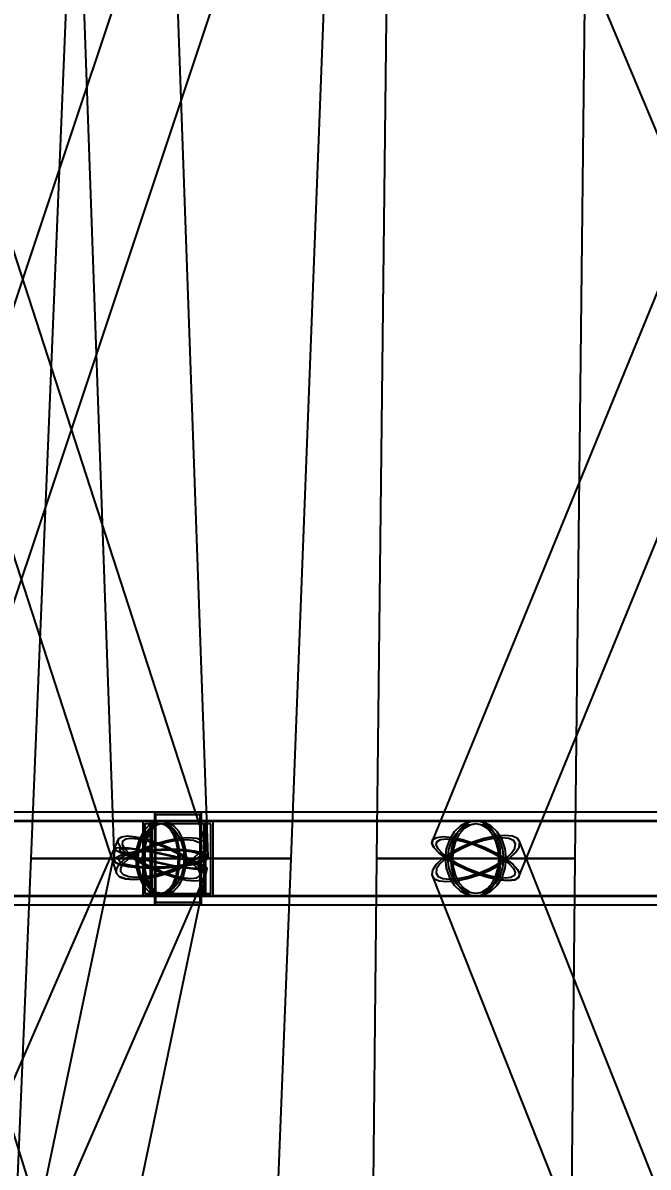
# Model space of a CAD drawing. Header units: millimetres. Extents: x -123812 to 252100, y -3000 to 639000.
# Drawn here: x -15955 to -12583, y 198335 to 204509 of the extents above; entities that cross this region are included whole.
import ezdxf

# ---------------------------------------------------------------- set-up
doc = ezdxf.new("R2010")
doc.units = ezdxf.units.MM
doc.layers.add('D-STR-DIM', color=7, linetype='Continuous', lineweight=13)
doc.layers.add('D-STR-STRC', color=7, linetype='Continuous', lineweight=25)
doc.styles.add('OpenSansCondensed-Light', font='OpenSansCondensed-Light.ttf')
doc.styles.add('TOWER_UNICODE', font='Arial Unicode.ttf')
doc.dimstyles.new('EZDXF', dxfattribs={"dimtxt": 0.25, "dimasz": 0.175, "dimexe": 0.375, "dimexo": 0.125, "dimgap": 0.1, "dimtad": 1, "dimlfac": 100, "dimzin": 12, "dimdsep": 46, "dimtxsty": 'OpenSansCondensed-Light', "dimblk": 'ARCHTICK', "dimcen": 2.5, "dimazin": 3, "dimtfac": 0.5, "dimtmove": 2, "dimatfit": 3})

# ---------------------------------------------------------------- blocks, each defined once
blk = doc.blocks.new('_ARCHTICK')
at = {"color": 0, "linetype": 'BYBLOCK', "const_width": 0.15}
blk.add_lwpolyline([(-0.5, -0.5), (0.5, 0.5)], dxfattribs=at)

msp = doc.modelspace()

# ---------------------------------------------------------------- linework, layer by layer
at = {"layer": 'D-STR-STRC'}
for points in [[(-16353.5, 224991.3), (-15463.7, 199991.3), (-15455, 199978.4), (-15429.7, 199966.9), (-15389.3, 199957.7), (-15336.8, 199951.4), (-15275.5, 199948.4), (-15209.8, 199948.9), (-15144.1, 199952.9), (-15082.9, 199960.1), (-15030.3, 199970), (-14990, 199982), (-14964.6, 199995.2), (-14956, 200008.7), (-15845.8, 225008.7)], [(-18690.1, 209920), (-15450.8, 199920), (-15434.4, 199902), (-15402.7, 199890.7), (-15357.9, 199886.9), (-15302.9, 199890.7), (-15241.6, 199902), (-15178.2, 199920), (-15116.9, 199943.4), (-15061.9, 199970.7), (-15017, 200000), (-14985.3, 200029.3), (-14968.8, 200056.6), (-14968.8, 200080), (-18208, 210080)], [(-13636.8, 210085.2), (-16972.7, 200085.2), (-16975.7, 200060.2), (-16962.2, 200031.2), (-16933.2, 200000), (-16890.5, 199968.8), (-16837.2, 199939.8), (-16776.8, 199914.8), (-16713.5, 199895.7), (-16651.6, 199883.7), (-16595.3, 199879.6), (-16548.4, 199883.7), (-16514.1, 199895.7), (-16494.8, 199914.8), (-13158.9, 209914.8)], [(-10384.4, 200100.1), (-14579.4, 210100.1), (-14595.9, 210111.7), (-14627.1, 210115.6), (-14671, 210111.7), (-14724.6, 210100.1), (-14784.1, 210081.8), (-14845.7, 210057.8), (-14904.9, 210029.9), (-14957.9, 210000), (-15001, 209970.1), (-15031.2, 209942.2), (-15046.6, 209918.2), (-15046, 209899.9), (-10851, 199899.9)], [(-9647.8, 210102.4), (-13743.9, 200102.4), (-13749, 200083.6), (-13738.1, 200059.1), (-13711.8, 200030.6), (-13671.9, 200000), (-13621.1, 199969.4), (-13563, 199940.9), (-13501.4, 199916.4), (-13440.6, 199897.6), (-13384.7, 199885.8), (-13337.5, 199881.8), (-13302.2, 199885.8), (-13281.3, 199897.6), (-9185.2, 209897.6)], [(-18996.8, 199796.8), (-15209.8, 199796.8), (-15174.4, 199803.7), (-15141.3, 199824), (-15112.9, 199856.3), (-15091.1, 199898.4), (-15077.4, 199947.4), (-15072.8, 200000), (-15077.4, 200052.6), (-15091.1, 200101.6), (-15112.9, 200143.7), (-15141.3, 200176), (-15174.4, 200196.3), (-15209.8, 200203.2), (-18996.8, 200203.2)], [(-16733.8, 199796.8), (-13512.6, 199796.8), (-13470, 199803.7), (-13430.4, 199824), (-13396.3, 199856.3), (-13370.1, 199898.4), (-13353.7, 199947.4), (-13348.1, 200000), (-13353.7, 200052.6), (-13370.1, 200101.6), (-13396.3, 200143.7), (-13430.4, 200176), (-13470, 200196.3), (-13512.6, 200203.2), (-16733.8, 200203.2)], [(-10617.7, 200203.2), (-15209.8, 200203.2), (-15236.2, 200196.3), (-15260.7, 200176), (-15281.8, 200143.7), (-15297.9, 200101.6), (-15308.1, 200052.6), (-15311.6, 200000), (-15308.1, 199947.4), (-15297.9, 199898.4), (-15281.8, 199856.3), (-15260.7, 199824), (-15236.2, 199803.7), (-15209.8, 199796.8), (-10617.7, 199796.8)], [(-9486.2, 200203.2), (-13512.6, 200203.2), (-13547.8, 200196.3), (-13580.7, 200176), (-13608.9, 200143.7), (-13630.5, 200101.6), (-13644.1, 200052.6), (-13648.8, 200000), (-13644.1, 199947.4), (-13630.5, 199898.4), (-13608.9, 199856.3), (-13580.7, 199824), (-13547.8, 199803.7), (-13512.6, 199796.8), (-9486.2, 199796.8)], [(-19332.2, 189896), (-14978.3, 199896), (-14976.5, 199915.1), (-14990.5, 199940), (-15019.5, 199968.9), (-15061.5, 200000), (-15113.5, 200031.1), (-15172.2, 200060), (-15233.4, 200084.9), (-15293, 200104), (-15346.9, 200116), (-15391.5, 200120.1), (-15423.7, 200116), (-15441.4, 200104), (-19795.2, 190104)], [(-13376.3, 190087.7), (-16497.3, 200087.7), (-16521.3, 200107.5), (-16559.9, 200119.8), (-16610.2, 200124.1), (-16669, 200119.8), (-16732.2, 200107.5), (-16795.5, 200087.7), (-16854.6, 200062), (-16905.5, 200032.1), (-16944.6, 200000), (-16969.4, 199967.9), (-16978.2, 199938), (-16970.3, 199912.3), (-13849.3, 189912.3)], [(-9306.8, 190087.9), (-13274.8, 200087.9), (-13287.2, 200107.7), (-13314.9, 200120.1), (-13356.1, 200124.4), (-13408, 200120.1), (-13466.9, 200107.7), (-13529, 200087.9), (-13590, 200062.2), (-13645.7, 200032.2), (-13692.3, 200000), (-13726.7, 199967.8), (-13746.5, 199937.8), (-13750.3, 199912.1), (-9782.3, 189912.1)], [(-20203.9, 174948.4), (-14961.2, 199948.4), (-14969.7, 199957), (-14994.5, 199968.6), (-15034, 199982.3), (-15085.5, 199997.1), (-15145.5, 200012.2), (-15209.8, 200026.5), (-15274.2, 200038.9), (-15334.2, 200048.7), (-15385.7, 200055.2), (-15425.2, 200057.9), (-15450, 200056.7), (-15458.5, 200051.6), (-20701.2, 175051.6)]]:
    msp.add_lwpolyline(points, dxfattribs=at)
for points in [[(-15911.7, 200000), (-14507.9, 200000), (-14124, 210000), (-15501.4, 210000)], [(-14048.5, 200000), (-12976.7, 200000), (-12862.9, 210000), (-13932.8, 210000)], [(-17507.1, 199750), (-5244.4, 199750), (-5244.4, 200250), (-17507.1, 200250)], [(-15244.1, 199750), (-5244.4, 199750), (-5244.4, 200250), (-15244.1, 200250)], [(-15244.1, 200250), (-14994.1, 200250), (-14994.1, 199750), (-15244.1, 199750)], [(-15238.1, 200238), (-15000.1, 200238), (-15000.1, 199762), (-15238.1, 199762)], [(-19083.9, 199800), (-9546.4, 199800), (-9546.4, 200200), (-19083.9, 200200)], [(-18430.1, 199800), (-14929.5, 199800), (-14929.5, 200200), (-18430.1, 200200)], [(-17497.4, 199800), (-9518.3, 199800), (-9518.3, 200200), (-17497.4, 200200)], [(-15346.9, 200000), (-15342.2, 199947.4), (-15328.5, 199898.4), (-15306.8, 199856.3), (-15278.4, 199824), (-15245.3, 199803.7), (-15209.8, 199796.8), (-15174.4, 199803.7), (-15141.3, 199824), (-15112.9, 199856.3), (-15091.1, 199898.4), (-15077.4, 199947.4), (-15072.8, 200000), (-15077.4, 200052.6), (-15091.1, 200101.6), (-15112.9, 200143.7), (-15141.3, 200176), (-15174.4, 200196.3), (-15209.8, 200203.2), (-15245.3, 200196.3), (-15278.4, 200176), (-15306.8, 200143.7), (-15328.5, 200101.6), (-15342.2, 200052.6)], [(-15336.1, 200000), (-15331.8, 199951.5), (-15319.2, 199906.4), (-15299.1, 199867.6), (-15273, 199837.9), (-15242.5, 199819.2), (-15209.8, 199812.8), (-15177.1, 199819.2), (-15146.7, 199837.9), (-15120.5, 199867.6), (-15100.5, 199906.4), (-15087.9, 199951.5), (-15083.5, 200000), (-15087.9, 200048.5), (-15100.5, 200093.6), (-15120.5, 200132.4), (-15146.7, 200162.1), (-15177.1, 200180.8), (-15209.8, 200187.2), (-15242.5, 200180.8), (-15273, 200162.1), (-15299.1, 200132.4), (-15319.2, 200093.6), (-15331.8, 200048.5)], [(-15311.6, 200000), (-15308.1, 199947.4), (-15297.9, 199898.4), (-15281.8, 199856.3), (-15260.7, 199824), (-15236.2, 199803.7), (-15209.8, 199796.8), (-15183.5, 199803.7), (-15159, 199824), (-15137.9, 199856.3), (-15121.7, 199898.4), (-15111.6, 199947.4), (-15108.1, 200000), (-15111.6, 200052.6), (-15121.7, 200101.6), (-15137.9, 200143.7), (-15159, 200176), (-15183.5, 200196.3), (-15209.8, 200203.2), (-15236.2, 200196.3), (-15260.7, 200176), (-15281.8, 200143.7), (-15297.9, 200101.6), (-15308.1, 200052.6)], [(-14929.5, 200200), (-15308.8, 200200), (-15308.8, 199800), (-14929.5, 199800)], [(-15303.5, 200000), (-15300.3, 199951.5), (-15291, 199906.4), (-15276.1, 199867.6), (-15256.7, 199837.9), (-15234.1, 199819.2), (-15209.8, 199812.8), (-15185.6, 199819.2), (-15163, 199837.9), (-15143.6, 199867.6), (-15128.7, 199906.4), (-15119.3, 199951.5), (-15116.1, 200000), (-15119.3, 200048.5), (-15128.7, 200093.6), (-15143.6, 200132.4), (-15163, 200162.1), (-15185.6, 200180.8), (-15209.8, 200187.2), (-15234.1, 200180.8), (-15256.7, 200162.1), (-15276.1, 200132.4), (-15291, 200093.6), (-15300.3, 200048.5)], [(-14940.9, 200188), (-15297.4, 200188), (-15297.4, 199812), (-14940.9, 199812)], [(-15269, 199800), (-8457.1, 199800), (-8457.1, 200200), (-15269, 200200)], [(-14969.3, 200200), (-15269, 200200), (-15269, 199800), (-14969.3, 199800)], [(-14978.3, 200188), (-15260, 200188), (-15260, 199812), (-14978.3, 199812)], [(-13677.1, 200000), (-13671.5, 199947.4), (-13655, 199898.4), (-13628.9, 199856.3), (-13594.8, 199824), (-13555.2, 199803.7), (-13512.6, 199796.8), (-13470, 199803.7), (-13430.4, 199824), (-13396.3, 199856.3), (-13370.1, 199898.4), (-13353.7, 199947.4), (-13348.1, 200000), (-13353.7, 200052.6), (-13370.1, 200101.6), (-13396.3, 200143.7), (-13430.4, 200176), (-13470, 200196.3), (-13512.6, 200203.2), (-13555.2, 200196.3), (-13594.8, 200176), (-13628.9, 200143.7), (-13655, 200101.6), (-13671.5, 200052.6)], [(-13664.1, 200000), (-13659, 199951.5), (-13643.8, 199906.4), (-13619.7, 199867.6), (-13588.4, 199837.9), (-13551.8, 199819.2), (-13512.6, 199812.8), (-13473.4, 199819.2), (-13436.8, 199837.9), (-13405.4, 199867.6), (-13381.4, 199906.4), (-13366.2, 199951.5), (-13361.1, 200000), (-13366.2, 200048.5), (-13381.4, 200093.6), (-13405.4, 200132.4), (-13436.8, 200162.1), (-13473.4, 200180.8), (-13512.6, 200187.2), (-13551.8, 200180.8), (-13588.4, 200162.1), (-13619.7, 200132.4), (-13643.8, 200093.6), (-13659, 200048.5)], [(-13648.8, 200000), (-13644.1, 199947.4), (-13630.5, 199898.4), (-13608.9, 199856.3), (-13580.7, 199824), (-13547.8, 199803.7), (-13512.6, 199796.8), (-13477.3, 199803.7), (-13444.5, 199824), (-13416.3, 199856.3), (-13394.7, 199898.4), (-13381.1, 199947.4), (-13376.4, 200000), (-13381.1, 200052.6), (-13394.7, 200101.6), (-13416.3, 200143.7), (-13444.5, 200176), (-13477.3, 200196.3), (-13512.6, 200203.2), (-13547.8, 200196.3), (-13580.7, 200176), (-13608.9, 200143.7), (-13630.5, 200101.6), (-13644.1, 200052.6)], [(-13638, 200000), (-13633.8, 199951.5), (-13621.2, 199906.4), (-13601.3, 199867.6), (-13575.3, 199837.9), (-13545.1, 199819.2), (-13512.6, 199812.8), (-13480.1, 199819.2), (-13449.9, 199837.9), (-13423.9, 199867.6), (-13403.9, 199906.4), (-13391.4, 199951.5), (-13387.1, 200000), (-13391.4, 200048.5), (-13403.9, 200093.6), (-13423.9, 200132.4), (-13449.9, 200162.1), (-13480.1, 200180.8), (-13512.6, 200187.2), (-13545.1, 200180.8), (-13575.3, 200162.1), (-13601.3, 200132.4), (-13621.2, 200093.6), (-13633.8, 200048.5)], [(-15358.2, 200000), (-15306.1, 199968.9), (-15247.5, 199940), (-15186.3, 199915.1), (-15126.7, 199896), (-15072.7, 199884), (-15028.2, 199879.9), (-14995.9, 199884), (-14978.3, 199896), (-14976.5, 199915.1), (-14990.5, 199940), (-15019.5, 199968.9), (-15061.5, 200000), (-15113.5, 200031.1), (-15172.2, 200060), (-15233.4, 200084.9), (-15293, 200104), (-15346.9, 200116), (-15391.5, 200120.1), (-15423.7, 200116), (-15441.4, 200104), (-15443.2, 200084.9), (-15429.2, 200060), (-15400.2, 200031.1)], [(-13692.3, 200000), (-13726.7, 199967.8), (-13746.5, 199937.8), (-13750.3, 199912.1), (-13738, 199892.3), (-13710.3, 199879.9), (-13669.1, 199875.6), (-13617.2, 199879.9), (-13558.3, 199892.3), (-13496.2, 199912.1), (-13435.2, 199937.8), (-13379.5, 199967.8), (-13332.9, 200000), (-13298.5, 200032.2), (-13278.7, 200062.2), (-13274.8, 200087.9), (-13287.2, 200107.7), (-13314.9, 200120.1), (-13356.1, 200124.4), (-13408, 200120.1), (-13466.9, 200107.7), (-13529, 200087.9), (-13590, 200062.2), (-13645.7, 200032.2)], [(-13353.3, 200000), (-13313.4, 199969.4), (-13287.1, 199940.9), (-13276.1, 199916.4), (-13281.3, 199897.6), (-13302.2, 199885.8), (-13337.5, 199881.8), (-13384.7, 199885.8), (-13440.6, 199897.6), (-13501.4, 199916.4), (-13563, 199940.9), (-13621.1, 199969.4), (-13671.9, 200000), (-13711.8, 200030.6), (-13738.1, 200059.1), (-13749, 200083.6), (-13743.9, 200102.4), (-13723, 200114.2), (-13687.7, 200118.2), (-13640.5, 200114.2), (-13584.6, 200102.4), (-13523.8, 200083.6), (-13462.2, 200059.1), (-13404.1, 200030.6)], [(-15209.8, 200026.5), (-15274.2, 200038.9), (-15334.2, 200048.7), (-15385.7, 200055.2), (-15425.2, 200057.9), (-15450, 200056.7), (-15458.5, 200051.6), (-15450, 200043), (-15425.2, 200031.4), (-15385.7, 200017.7), (-15334.2, 200002.9), (-15274.2, 199987.8), (-15209.8, 199973.5), (-15145.5, 199961.1), (-15085.5, 199951.3), (-15034, 199944.8), (-14994.5, 199942.1), (-14969.7, 199943.3), (-14961.2, 199948.4), (-14969.7, 199957), (-14994.5, 199968.6), (-15034, 199982.3), (-15085.5, 199997.1), (-15145.5, 200012.2)], [(-15017, 200000), (-15061.9, 199970.7), (-15116.9, 199943.4), (-15178.2, 199920), (-15241.6, 199902), (-15302.9, 199890.7), (-15357.9, 199886.9), (-15402.7, 199890.7), (-15434.4, 199902), (-15450.8, 199920), (-15450.8, 199943.4), (-15434.4, 199970.7), (-15402.6, 200000), (-15357.7, 200029.3), (-15302.8, 200056.6), (-15241.5, 200080), (-15178, 200098), (-15116.7, 200109.3), (-15061.8, 200113.1), (-15016.9, 200109.3), (-14985.2, 200098), (-14968.8, 200080), (-14968.8, 200056.6), (-14985.3, 200029.3)], [(-15036, 200000), (-15076.5, 199973.6), (-15126, 199949), (-15181.3, 199927.9), (-15238.5, 199911.7), (-15293.8, 199901.5), (-15343.3, 199898), (-15383.7, 199901.5), (-15412.3, 199911.7), (-15427.1, 199927.9), (-15427.1, 199949), (-15412.3, 199973.6), (-15383.7, 200000), (-15343.2, 200026.4), (-15293.6, 200051), (-15238.4, 200072.1), (-15181.2, 200088.3), (-15125.9, 200098.5), (-15076.4, 200102), (-15035.9, 200098.5), (-15007.3, 200088.3), (-14992.5, 200072.1), (-14992.6, 200051), (-15007.4, 200026.4)], [(-15343.6, 200000), (-15296.6, 199972), (-15243.8, 199945.9), (-15188.6, 199923.5), (-15134.9, 199906.3), (-15086.2, 199895.4), (-15046, 199891.8), (-15017, 199895.4), (-15001.1, 199906.3), (-14999.4, 199923.5), (-15012.1, 199945.9), (-15038.2, 199972), (-15076.1, 200000), (-15123, 200028), (-15175.9, 200054.1), (-15231.1, 200076.5), (-15284.8, 200093.7), (-15333.4, 200104.6), (-15373.6, 200108.2), (-15402.7, 200104.6), (-15418.6, 200093.7), (-15420.2, 200076.5), (-15407.6, 200054.1), (-15381.4, 200028)], [(-13674.6, 200000), (-13705.6, 199971), (-13723.5, 199943.9), (-13726.9, 199920.7), (-13715.8, 199902.9), (-13690.8, 199891.7), (-13653.7, 199887.9), (-13606.9, 199891.7), (-13553.8, 199902.9), (-13497.8, 199920.7), (-13442.8, 199943.9), (-13392.6, 199971), (-13350.6, 200000), (-13319.6, 200029), (-13301.7, 200056.1), (-13298.2, 200079.3), (-13309.4, 200097.1), (-13334.4, 200108.3), (-13371.5, 200112.1), (-13418.3, 200108.3), (-13471.4, 200097.1), (-13527.4, 200079.3), (-13582.4, 200056.1), (-13632.6, 200029)], [(-13369, 200000), (-13333, 199972.4), (-13309.3, 199946.7), (-13299.4, 199924.6), (-13304.1, 199907.7), (-13322.9, 199897.1), (-13354.7, 199893.4), (-13397.2, 199897.1), (-13447.7, 199907.7), (-13502.5, 199924.6), (-13558, 199946.7), (-13610.4, 199972.4), (-13656.2, 200000), (-13692.2, 200027.6), (-13715.9, 200053.3), (-13725.8, 200075.4), (-13721.1, 200092.3), (-13702.3, 200102.9), (-13670.5, 200106.6), (-13627.9, 200102.9), (-13577.5, 200092.3), (-13522.7, 200075.4), (-13467.2, 200053.3), (-13414.8, 200027.6)], [(-16333.2, 190000), (-14903, 190000), (-14507.9, 200000), (-15911.7, 200000)], [(-14507.9, 200000), (-14531.9, 200000), (-14602, 200000), (-14713.5, 200000), (-14858.9, 200000), (-15028.2, 200000), (-15209.8, 200000), (-15391.5, 200000), (-15560.8, 200000), (-15706.1, 200000), (-15817.7, 200000), (-15887.8, 200000), (-15911.7, 200000), (-15887.8, 200000), (-15817.7, 200000), (-15706.1, 200000), (-15560.8, 200000), (-15391.5, 200000), (-15209.8, 200000), (-15028.2, 200000), (-14858.9, 200000), (-14713.5, 200000), (-14602, 200000), (-14531.9, 200000)], [(-15209.8, 199948.9), (-15275.5, 199948.4), (-15336.8, 199951.4), (-15389.3, 199957.7), (-15429.7, 199966.9), (-15455, 199978.4), (-15463.7, 199991.3), (-15455, 200004.8), (-15429.7, 200018), (-15389.3, 200030), (-15336.8, 200039.9), (-15275.5, 200047.1), (-15209.8, 200051.1), (-15144.1, 200051.6), (-15082.9, 200048.6), (-15030.3, 200042.3), (-14990, 200033.1), (-14964.6, 200021.6), (-14956, 200008.7), (-14964.6, 199995.2), (-14990, 199982), (-15030.3, 199970), (-15082.9, 199960.1), (-15144.1, 199952.9)], [(-15209.8, 199953.9), (-15269.1, 199953.5), (-15324.3, 199956.2), (-15371.7, 199961.9), (-15408, 199970.2), (-15430.9, 199980.5), (-15438.7, 199992.2), (-15430.9, 200004.4), (-15408, 200016.3), (-15371.7, 200027), (-15324.3, 200036), (-15269.1, 200042.5), (-15209.8, 200046.1), (-15150.6, 200046.5), (-15095.4, 200043.8), (-15048, 200038.1), (-15011.6, 200029.8), (-14988.8, 200019.5), (-14981, 200007.8), (-14988.8, 199995.6), (-15011.6, 199983.7), (-15048, 199973), (-15095.4, 199964), (-15150.6, 199957.5)], [(-15209.8, 200023.9), (-15267.9, 200035.1), (-15321.9, 200043.9), (-15368.3, 200049.8), (-15404, 200052.2), (-15426.4, 200051.1), (-15434, 200046.5), (-15426.4, 200038.7), (-15404, 200028.3), (-15368.3, 200016), (-15321.9, 200002.6), (-15267.9, 199989), (-15209.8, 199976.1), (-15151.8, 199964.9), (-15097.7, 199956.1), (-15051.3, 199950.2), (-15015.7, 199947.8), (-14993.3, 199948.9), (-14985.7, 199953.5), (-14993.3, 199961.3), (-15015.7, 199971.7), (-15051.3, 199984), (-15097.7, 199997.4), (-15151.8, 200011)], [(-14149.6, 190000), (-13075.9, 190000), (-12976.7, 200000), (-14048.5, 200000)], [(-12976.7, 200000), (-12994.9, 200000), (-13048.5, 200000), (-13133.7, 200000), (-13244.6, 200000), (-13373.9, 200000), (-13512.6, 200000), (-13651.3, 200000), (-13780.5, 200000), (-13891.5, 200000), (-13976.7, 200000), (-14030.2, 200000), (-14048.5, 200000), (-14030.2, 200000), (-13976.7, 200000), (-13891.5, 200000), (-13780.5, 200000), (-13651.3, 200000), (-13512.6, 200000), (-13373.9, 200000), (-13244.6, 200000), (-13133.7, 200000), (-13048.5, 200000), (-12994.9, 200000)]]:
    msp.add_lwpolyline(points, close=True, dxfattribs=at)

# ---------------------------------------------------------------- dimensions: what is measured, and where the dimension line sits
at = {"layer": 'D-STR-DIM'}
msp.add_linear_dim(base=(-112000, 0), p1=(0, 0), p2=(0, 634000), angle=90, dimstyle='EZDXF', override={"dimtxt": 8400, "dimasz": 3750, "dimexe": 2100, "dimexo": 1800, "dimgap": 2100, "dimtad": 1, "dimdec": 0, "dimlfac": 1, "dimlunit": 2, "dimtxsty": 'TOWER_UNICODE', "dimclrd": 7, "dimclre": 7, "dimclrt": 7}, dxfattribs=at).render()

doc.saveas('drawing.dxf')
